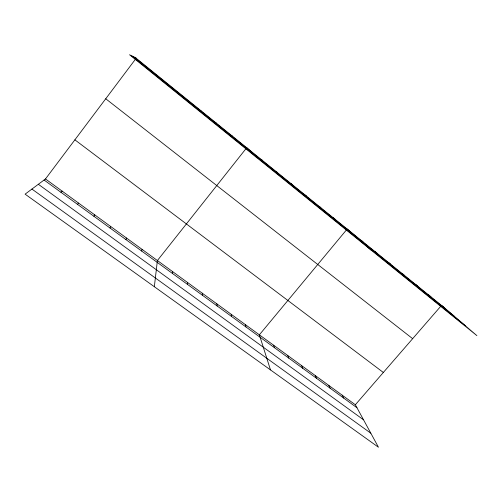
<?xml version="1.0" encoding="UTF-8"?>
<svg xmlns="http://www.w3.org/2000/svg" width="502" height="502" viewBox="0 0 502 502"><rect width="100%" height="100%" fill="white"/><g stroke="black" fill="none" stroke-linecap="round" stroke-linejoin="round"><path stroke-width="0.75" d="M172.487 273.477L172.544 271.563M154.34 286.724L157.402 260.532L246.3 148.266M141.683 251.063L142.053 249.35M125.971 239.623L126.498 238.017M110.038 228.027L110.735 226.527M93.887 216.274L94.752 214.881M45.469 178.969L355.341 404.756L378.464 447.251L25.1 194.155L45.469 178.969L136.237 58.169L129.554 54.749L476.9 335.637L441.559 305.341M77.515 204.358L78.55 203.078M346.731 229.571L259.365 334.828L270.49 369.918M355.341 404.756L441.051 305.931M60.905 192.272L62.122 191.105M31.927 189.066L370.815 433.201M38.347 184.278L363.523 419.804M44.069 180.017L356.96 407.737M74.88 139.832L383.34 372.471M105.734 98.768L412.65 338.674M135.778 57.937L444.032 307.456M133.909 56.977L454.046 316.047M131.8 55.898L465.191 325.597M428.608 294.856L430.967 296.889M415.487 284.232L417.739 286.178M402.19 273.471L404.33 275.322M388.724 262.565L390.744 264.328M375.076 251.521L376.977 253.184M361.245 240.32L363.028 241.889M347.227 228.975L371.11 250.09M333.441 217.818L334.972 219.179M319.473 206.51L320.878 207.772M305.323 195.052L306.596 196.207M290.978 183.443L292.114 184.485M276.445 171.678L277.437 172.606M261.711 159.749L262.565 160.565M246.777 147.657L256.974 157.785M231.635 135.402L232.188 135.979M216.287 122.977L216.682 123.429M200.725 110.377L200.957 110.697M342.144 395.143L343.657 398.055M328.791 385.411L330.184 388.247M315.256 375.552L316.536 378.313M301.558 365.569L302.712 368.255M287.671 355.454L288.706 358.064M273.609 345.207L274.519 347.735M245.359 324.618L246.005 326.984M231.171 314.283L231.686 316.561M216.801 303.81L217.171 306M202.243 293.206L202.475 295.301M187.491 282.457L187.579 284.465"/></g></svg>
